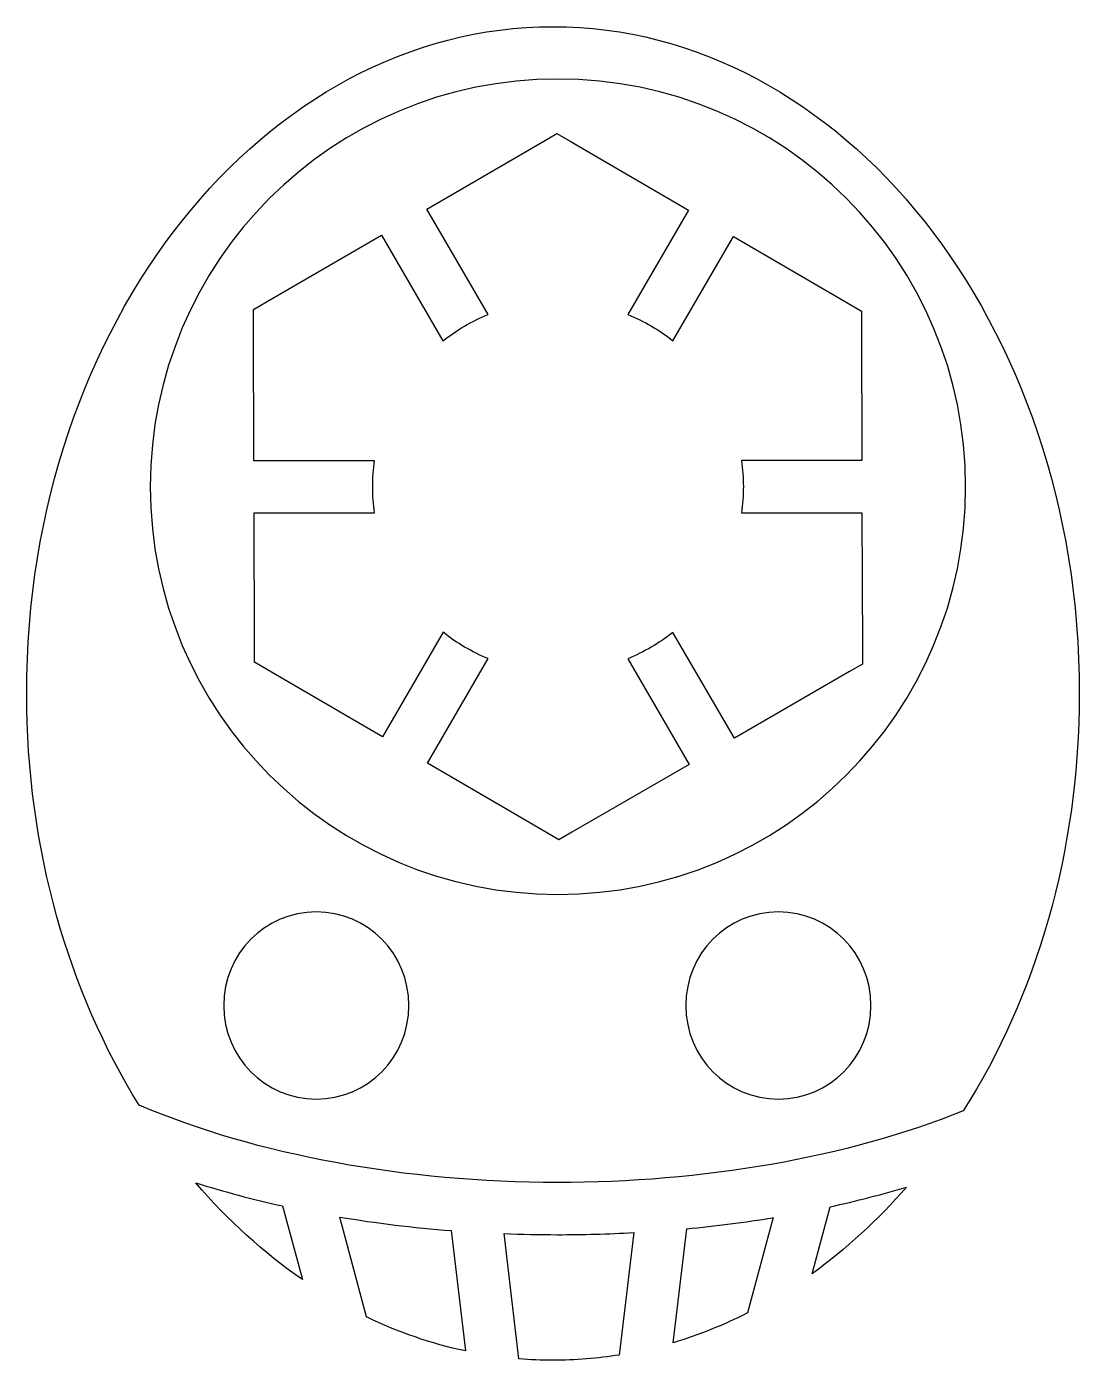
# Model space of a CAD drawing. Header units: centimetres. Extents: x -8 to 7.9, y -10.1 to 10.1.
import ezdxf

# ---------------------------------------------------------------- set-up
doc = ezdxf.new("R2010")
doc.units = ezdxf.units.CM
doc.header["$MEASUREMENT"] = 0
doc.layers.add('Layer 1', color=7, linetype='Continuous')

msp = doc.modelspace()

# ---------------------------------------------------------------- linework, layer by layer
at = {"layer": 'Layer 1'}
for points, knots in [([(-0.0856, 10.06233), (-4.42966, 10.06233), (-8.03561, 5.59851), (-8.03561, -0.00793), (-8.03561, -0.00793), (-8.03561, -2.36415), (-7.39803, -4.51872), (-6.33708, -6.22505), (-6.33708, -6.22505), (-4.55978, -6.98584), (-2.29385, -7.39184), (-0.02243, -7.39395), (-0.02243, -7.39395), (2.16904, -7.39593), (4.35768, -7.02266), (6.1104, -6.312), (6.1104, -6.312), (7.2039, -4.59218), (7.86303, -2.40442), (7.86303, -0.00789), (7.86303, -0.00789), (7.86303, 5.59851), (4.25834, 10.06233), (-0.08563, 10.06233), (-0.08563, 10.06233), (-0.08563, 10.06233), (-0.0856, 10.06233), (-0.0856, 10.06233)], [0, 0, 0, 0, 0.125, 0.125, 0.125, 0.125, 0.25, 0.25, 0.25, 0.25, 0.375, 0.375, 0.375, 0.375, 0.5, 0.5, 0.5, 0.5, 0.625, 0.625, 0.625, 0.625, 0.75, 0.75, 0.75, 0.75, 1, 1, 1, 1]), ([(-0.01181, 9.27168), (3.39313, 9.27168), (6.14598, 6.52014), (6.14598, 3.11516), (6.14598, 3.11516), (6.14598, -0.28982), (3.39313, -3.04263), (-0.01181, -3.04263), (-0.01181, -3.04263), (-3.41687, -3.04263), (-6.16833, -0.28982), (-6.16833, 3.11516), (-6.16833, 3.11516), (-6.16833, 6.52014), (-3.41687, 9.27168), (-0.01181, 9.27168)], [0, 0, 0, 0, 0.2, 0.2, 0.2, 0.2, 0.4, 0.4, 0.4, 0.4, 0.6, 0.6, 0.6, 0.6, 1, 1, 1, 1]), ([(-0.02635, 8.44675), (-0.02635, 8.44675), (-0.22538, 8.33214), (-0.22538, 8.33214), (-0.22538, 8.33214), (-0.22538, 8.33214), (-1.99374, 7.30822), (-1.99374, 7.30822), (-1.99374, 7.30822), (-1.99374, 7.30822), (-1.06739, 5.71511), (-1.06739, 5.71511), (-1.06739, 5.71511), (-1.31407, 5.61416), (-1.54304, 5.47939), (-1.7487, 5.31578), (-1.7487, 5.31578), (-1.7487, 5.31578), (-2.6764, 6.91289), (-2.6764, 6.91289), (-2.6764, 6.91289), (-2.6764, 6.91289), (-4.41448, 5.90748), (-4.41448, 5.90748), (-4.41448, 5.90748), (-4.41448, 5.90748), (-4.61212, 5.79278), (-4.61212, 5.79278), (-4.61212, 5.79278), (-4.61212, 5.79278), (-4.61085, 5.56486), (-4.61085, 5.56486), (-4.61085, 5.56486), (-4.61085, 5.56486), (-4.60423, 3.50782), (-4.60423, 3.50782), (-4.60423, 3.50782), (-4.60423, 3.50782), (-2.78174, 3.50783), (-2.78174, 3.50783), (-2.78174, 3.50783), (-2.79962, 3.37977), (-2.80944, 3.24934), (-2.80944, 3.11643), (-2.80944, 3.11643), (-2.80944, 2.98166), (-2.80008, 2.84951), (-2.78178, 2.7198), (-2.78178, 2.7198), (-2.78178, 2.7198), (-4.60154, 2.71979), (-4.60154, 2.71979), (-4.60154, 2.71979), (-4.60154, 2.71979), (-4.59496, 0.68915), (-4.59496, 0.68915), (-4.59496, 0.68915), (-4.59496, 0.68915), (-4.59496, 0.4625), (-4.59496, 0.4625), (-4.59496, 0.4625), (-4.59496, 0.4625), (-4.39989, 0.34907), (-4.39989, 0.34907), (-4.39989, 0.34907), (-4.39989, 0.34907), (-2.66308, -0.66296), (-2.66308, -0.66296), (-2.66308, -0.66296), (-2.66308, -0.66296), (-1.74593, 0.91581), (-1.74593, 0.91581), (-1.74593, 0.91581), (-1.54032, 0.75262), (-1.31118, 0.6184), (-1.06466, 0.51774), (-1.06466, 0.51774), (-1.06466, 0.51774), (-1.98189, -1.05943), (-1.98189, -1.05943), (-1.98189, -1.05943), (-1.98189, -1.05943), (-0.19502, -2.10182), (-0.19502, -2.10182), (-0.19502, -2.10182), (-0.19502, -2.10182), (0.00266, -2.21778), (0.00266, -2.21778), (0.00266, -2.21778), (0.00266, -2.21778), (0.2003, -2.10308), (0.2003, -2.10308), (0.2003, -2.10308), (0.2003, -2.10308), (1.97009, -1.07924), (1.97009, -1.07924), (1.97009, -1.07924), (1.97009, -1.07924), (1.04239, 0.51661), (1.04239, 0.51661), (1.04239, 0.51661), (1.2889, 0.61705), (1.51792, 0.75157), (1.72361, 0.91459), (1.72361, 0.91459), (1.72361, 0.91459), (2.65257, -0.68387), (2.65257, -0.68387), (2.65257, -0.68387), (2.65257, -0.68387), (4.39073, 0.32163), (4.39073, 0.32163), (4.39073, 0.32163), (4.39073, 0.32163), (4.58706, 0.43633), (4.58706, 0.43633), (4.58706, 0.43633), (4.58706, 0.43633), (4.58706, 0.66425), (4.58706, 0.66425), (4.58706, 0.66425), (4.58706, 0.66425), (4.58052, 2.71994), (4.58052, 2.71994), (4.58052, 2.71994), (4.58052, 2.71994), (2.75939, 2.71992), (2.75939, 2.71992), (2.75939, 2.71992), (2.77773, 2.84963), (2.7884, 2.98178), (2.7884, 3.11655), (2.7884, 3.11655), (2.7884, 3.24946), (2.77857, 3.37993), (2.76074, 3.50787), (2.76074, 3.50787), (2.76074, 3.50787), (4.57784, 3.50787), (4.57784, 3.50787), (4.57784, 3.50787), (4.57784, 3.50787), (4.57126, 5.54121), (4.57126, 5.54121), (4.57126, 5.54121), (4.57126, 5.54121), (4.57126, 5.76656), (4.57126, 5.76656), (4.57126, 5.76656), (4.57126, 5.76656), (4.37623, 5.87991), (4.37623, 5.87991), (4.37623, 5.87991), (4.37623, 5.87991), (2.64081, 6.89194), (2.64081, 6.89194), (2.64081, 6.89194), (2.64081, 6.89194), (1.72492, 5.31722), (1.72492, 5.31722), (1.72492, 5.31722), (1.51956, 5.48024), (1.29122, 5.6145), (1.045, 5.71516), (1.045, 5.71516), (1.045, 5.71516), (1.95962, 7.28992), (1.95962, 7.28992), (1.95962, 7.28992), (1.95962, 7.28992), (0.17136, 8.33231), (0.17136, 8.33231), (0.17136, 8.33231), (0.17136, 8.33231), (-0.02628, 8.44692), (-0.02628, 8.44692), (-0.02628, 8.44692), (-0.02628, 8.44692), (-0.02635, 8.44675), (-0.02635, 8.44675)], [0, 0, 0, 0, 0.02173913, 0.02173913, 0.02173913, 0.02173913, 0.04347826, 0.04347826, 0.04347826, 0.04347826, 0.06521739, 0.06521739, 0.06521739, 0.06521739, 0.08695652, 0.08695652, 0.08695652, 0.08695652, 0.10869565, 0.10869565, 0.10869565, 0.10869565, 0.13043478, 0.13043478, 0.13043478, 0.13043478, 0.15217391, 0.15217391, 0.15217391, 0.15217391, 0.17391304, 0.17391304, 0.17391304, 0.17391304, 0.19565217, 0.19565217, 0.19565217, 0.19565217, 0.2173913, 0.2173913, 0.2173913, 0.2173913, 0.23913043, 0.23913043, 0.23913043, 0.23913043, 0.26086957, 0.26086957, 0.26086957, 0.26086957, 0.2826087, 0.2826087, 0.2826087, 0.2826087, 0.30434783, 0.30434783, 0.30434783, 0.30434783, 0.32608696, 0.32608696, 0.32608696, 0.32608696, 0.34782609, 0.34782609, 0.34782609, 0.34782609, 0.36956522, 0.36956522, 0.36956522, 0.36956522, 0.39130435, 0.39130435, 0.39130435, 0.39130435, 0.41304348, 0.41304348, 0.41304348, 0.41304348, 0.43478261, 0.43478261, 0.43478261, 0.43478261, 0.45652174, 0.45652174, 0.45652174, 0.45652174, 0.47826087, 0.47826087, 0.47826087, 0.47826087, 0.5, 0.5, 0.5, 0.5, 0.52173913, 0.52173913, 0.52173913, 0.52173913, 0.54347826, 0.54347826, 0.54347826, 0.54347826, 0.56521739, 0.56521739, 0.56521739, 0.56521739, 0.58695652, 0.58695652, 0.58695652, 0.58695652, 0.60869565, 0.60869565, 0.60869565, 0.60869565, 0.63043478, 0.63043478, 0.63043478, 0.63043478, 0.65217391, 0.65217391, 0.65217391, 0.65217391, 0.67391304, 0.67391304, 0.67391304, 0.67391304, 0.69565217, 0.69565217, 0.69565217, 0.69565217, 0.7173913, 0.7173913, 0.7173913, 0.7173913, 0.73913043, 0.73913043, 0.73913043, 0.73913043, 0.76086957, 0.76086957, 0.76086957, 0.76086957, 0.7826087, 0.7826087, 0.7826087, 0.7826087, 0.80434783, 0.80434783, 0.80434783, 0.80434783, 0.82608696, 0.82608696, 0.82608696, 0.82608696, 0.84782609, 0.84782609, 0.84782609, 0.84782609, 0.86956522, 0.86956522, 0.86956522, 0.86956522, 0.89130435, 0.89130435, 0.89130435, 0.89130435, 0.91304348, 0.91304348, 0.91304348, 0.91304348, 0.93478261, 0.93478261, 0.93478261, 0.93478261, 0.95652174, 0.95652174, 0.95652174, 0.95652174, 1, 1, 1, 1]), ([(-3.66208, -3.30757), (-2.88767, -3.30757), (-2.26392, -3.93334), (-2.26392, -4.7202), (-2.26392, -4.7202), (-2.26392, -5.50706), (-2.88767, -6.13409), (-3.66204, -6.13409), (-3.66204, -6.13409), (-4.43641, -6.13409), (-5.05885, -5.50705), (-5.05885, -4.7202), (-5.05885, -4.7202), (-5.05885, -3.93335), (-4.43637, -3.30757), (-3.66199, -3.30757), (-3.66199, -3.30757), (-3.66199, -3.30757), (-3.66208, -3.30757), (-3.66208, -3.30757)], [0, 0, 0, 0, 0.16666667, 0.16666667, 0.16666667, 0.16666667, 0.33333333, 0.33333333, 0.33333333, 0.33333333, 0.5, 0.5, 0.5, 0.5, 0.66666667, 0.66666667, 0.66666667, 0.66666667, 1, 1, 1, 1]), ([(3.31807, -3.30757), (4.09248, -3.30757), (4.71488, -3.93334), (4.71488, -4.7202), (4.71488, -4.7202), (4.71488, -5.50706), (4.09248, -6.13409), (3.31807, -6.13409), (3.31807, -6.13409), (2.5437, -6.13409), (1.91995, -5.50705), (1.91995, -4.7202), (1.91995, -4.7202), (1.91995, -3.93335), (2.54374, -3.30757), (3.31816, -3.30757), (3.31816, -3.30757), (3.31816, -3.30757), (3.31807, -3.30757), (3.31807, -3.30757)], [0, 0, 0, 0, 0.16666667, 0.16666667, 0.16666667, 0.16666667, 0.33333333, 0.33333333, 0.33333333, 0.33333333, 0.5, 0.5, 0.5, 0.5, 0.66666667, 0.66666667, 0.66666667, 0.66666667, 1, 1, 1, 1]), ([(-5.48184, -7.39786), (-4.99619, -7.96645), (-4.45463, -8.45826), (-3.87018, -8.86054), (-3.87018, -8.86054), (-3.87018, -8.86054), (-4.16936, -7.74836), (-4.16936, -7.74836), (-4.16936, -7.74836), (-4.61971, -7.64905), (-5.05813, -7.53229), (-5.48184, -7.39782), (-5.48184, -7.39782), (-5.48184, -7.39782), (-5.48184, -7.39786), (-5.48184, -7.39786)], [0, 0, 0, 0, 0.2, 0.2, 0.2, 0.2, 0.4, 0.4, 0.4, 0.4, 0.6, 0.6, 0.6, 0.6, 1, 1, 1, 1]), ([(5.25388, -7.46238), (4.8788, -7.57518), (4.493, -7.67448), (4.09822, -7.76021), (4.09822, -7.76021), (4.09822, -7.76021), (3.82674, -8.77094), (3.82674, -8.77094), (3.82674, -8.77094), (4.34009, -8.40189), (4.81878, -7.96233), (5.25387, -7.46247), (5.25387, -7.46247), (5.25387, -7.46247), (5.25388, -7.46238), (5.25388, -7.46238)], [0, 0, 0, 0, 0.2, 0.2, 0.2, 0.2, 0.4, 0.4, 0.4, 0.4, 0.6, 0.6, 0.6, 0.6, 1, 1, 1, 1]), ([(-3.30749, -7.91569), (-3.30749, -7.91569), (-2.90301, -9.42454), (-2.90301, -9.42454), (-2.90301, -9.42454), (-2.42483, -9.65499), (-1.92539, -9.82817), (-1.41001, -9.93848), (-1.41001, -9.93848), (-1.41001, -9.93848), (-1.62346, -8.11999), (-1.62346, -8.11999), (-1.62346, -8.11999), (-2.19315, -8.0758), (-2.75651, -8.00799), (-3.30756, -7.91573), (-3.30756, -7.91573), (-3.30756, -7.91573), (-3.30749, -7.91569), (-3.30749, -7.91569)], [0, 0, 0, 0, 0.16666667, 0.16666667, 0.16666667, 0.16666667, 0.33333333, 0.33333333, 0.33333333, 0.33333333, 0.5, 0.5, 0.5, 0.5, 0.66666667, 0.66666667, 0.66666667, 0.66666667, 1, 1, 1, 1]), ([(3.2377, -7.92496), (2.80961, -7.9953), (2.37313, -8.05104), (1.93319, -8.09228), (1.93319, -8.09228), (1.93319, -8.09228), (1.73024, -9.81328), (1.73024, -9.81328), (1.73024, -9.81328), (2.1154, -9.6985), (2.4896, -9.54707), (2.8517, -9.36385), (2.8517, -9.36385), (2.8517, -9.36385), (3.23779, -7.92487), (3.23779, -7.92487), (3.23779, -7.92487), (3.23779, -7.92487), (3.2377, -7.92496), (3.2377, -7.92496)], [0, 0, 0, 0, 0.16666667, 0.16666667, 0.16666667, 0.16666667, 0.33333333, 0.33333333, 0.33333333, 0.33333333, 0.5, 0.5, 0.5, 0.5, 0.66666667, 0.66666667, 0.66666667, 0.66666667, 1, 1, 1, 1]), ([(1.13331, -8.15027), (0.74933, -8.17102), (0.36332, -8.18232), (-0.02235, -8.1819), (-0.02235, -8.1819), (-0.29054, -8.18169), (-0.55873, -8.1765), (-0.82624, -8.16613), (-0.82624, -8.16613), (-0.82624, -8.16613), (-0.6022, -10.05711), (-0.6022, -10.05711), (-0.6022, -10.05711), (-0.43134, -10.07115), (-0.25916, -10.07946), (-0.08564, -10.07946), (-0.08564, -10.07946), (0.2528, -10.07946), (0.58631, -10.0518), (0.9145, -9.99913), (0.9145, -9.99913), (0.9145, -9.99913), (1.13323, -8.15032), (1.13323, -8.15032), (1.13323, -8.15032), (1.13323, -8.15032), (1.13331, -8.15027), (1.13331, -8.15027)], [0, 0, 0, 0, 0.125, 0.125, 0.125, 0.125, 0.25, 0.25, 0.25, 0.25, 0.375, 0.375, 0.375, 0.375, 0.5, 0.5, 0.5, 0.5, 0.625, 0.625, 0.625, 0.625, 0.75, 0.75, 0.75, 0.75, 1, 1, 1, 1])]:
    msp.add_open_spline(points, degree=3, knots=knots, dxfattribs=at)

doc.saveas('drawing.dxf')
